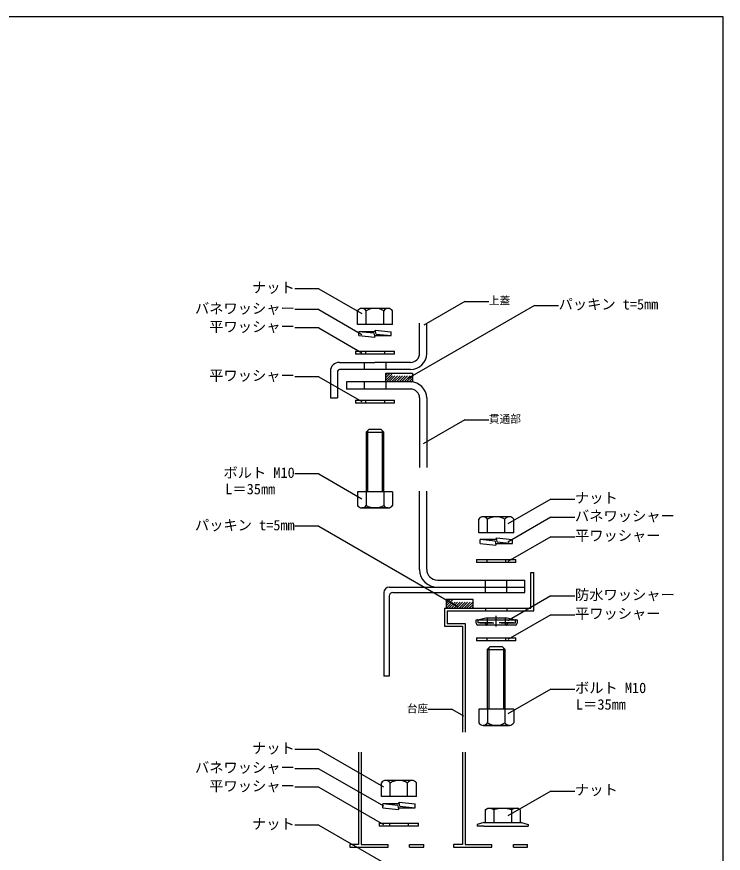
# Model space of a CAD drawing. Units: millimetres on the paper, enlarged 10 times, with parts at other scales. Extents: x -10475 to 9199, y -10092 to 10143.
# Drawn here: x -3002 to -2012, y -8506 to -7332 of the extents above; entities that cross this region are included whole.
import ezdxf
from ezdxf.enums import TextEntityAlignment as Align

# ---------------------------------------------------------------- set-up
doc = ezdxf.new("R2010")
doc.units = ezdxf.units.MM
doc.header["$LTSCALE"] = 10
for name, pattern in [('CHAIN1', [8, 5, -1, 1, -1]), ('DASHED1', [1.8, 1.2, -0.6]), ('DASHED2', [3, 2, -1])]:
    doc.linetypes.add(name, pattern=pattern)
for name, color, linetype in [('0-F_図面枠', 7, 'Continuous'), ('F-0_FRP', 4, 'Continuous'), ('F-1_SUS', 7, 'Continuous'), ('F-2_金物', 7, 'Continuous'), ('F-3', 7, 'Continuous'), ('F-8_FRP部位名', 2, 'Continuous'), ('F-9_SUS部位名', 2, 'Continuous'), ('F-A_金物品名', 3, 'Continuous')]:
    doc.layers.add(name, color=color, linetype=linetype)
doc.styles.add('ＭＳ ゴシック', font='')
doc.styles.get('ＭＳ ゴシック').set_extended_font_data('MS Gothic')

msp = doc.modelspace()

# ---------------------------------------------------------------- linework, layer by layer
at = {"layer": '0-F_図面枠'}
for p, q in [((-2011.52, -7331.97), (-6011.52, -7331.97)), ((-2011.52, -10091.97), (-2011.52, -7331.97))]:
    msp.add_line(p, q, dxfattribs=at)
at = {"layer": 'F-0_FRP'}
for p, q in [((-2437.37, -7804.6), (-2437.37, -7762.1)), ((-2427.37, -7804.6), (-2427.37, -7762.1)), ((-2549.87, -7817.1), (-2499.87, -7817.1)), ((-2514.87, -7817.1), (-2514.87, -7827.1)), ((-2449.87, -7817.1), (-2499.87, -7817.1)), ((-2484.87, -7817.1), (-2484.87, -7827.1)), ((-2552.37, -7829.6), (-2552.37, -7867.1)), ((-2449.87, -7827.1), (-2549.87, -7827.1)), ((-2539.87, -7844.6), (-2539.87, -7854.6)), ((-2449.87, -7844.6), (-2539.87, -7844.6)), ((-2499.87, -7854.6), (-2539.87, -7854.6)), ((-2514.87, -7844.6), (-2514.87, -7854.6)), ((-2449.87, -7854.6), (-2499.87, -7854.6)), ((-2484.87, -7844.6), (-2484.87, -7854.6)), ((-2437.37, -7867.1), (-2437.37, -7964.6)), ((-2427.37, -7867.1), (-2427.37, -7964.6)), ((-2437.37, -8107.71), (-2437.37, -7997.71)), ((-2427.37, -8107.71), (-2427.37, -7997.71)), ((-2344.87, -8140.21), (-2344.87, -8122.71)), ((-2314.87, -8140.21), (-2314.87, -8122.71)), ((-2289.87, -8140.21), (-2289.87, -8122.71)), ((-2479.87, -8132.71), (-2412.37, -8132.71)), ((-2412.37, -8132.71), (-2289.87, -8132.71)), ((-2487.37, -8140.21), (-2487.37, -8257.71)), ((-2479.87, -8145.21), (-2479.87, -8257.71)), ((-2474.87, -8140.21), (-2289.87, -8140.21)), ((-2344.87, -8140.21), (-2314.87, -8140.21)), ((-2314.87, -8140.21), (-2289.87, -8140.21)), ((-2479.87, -8257.71), (-2487.37, -8257.71))]:
    msp.add_line(p, q, dxfattribs=at)
at = {"layer": 'F-0_FRP', "linetype": 'DASHED1'}
for p, q in [((-2484.87, -7842.04), (-2474.93, -7832.1)), ((-2484.87, -7838.5), (-2478.46, -7832.1)), ((-2484.87, -7834.97), (-2482, -7832.1)), ((-2484.87, -7842.04), (-2474.93, -7832.1)), ((-2484.87, -7838.5), (-2478.46, -7832.1)), ((-2484.87, -7834.97), (-2482, -7832.1)), ((-2483.89, -7844.6), (-2471.39, -7832.1)), ((-2483.89, -7844.6), (-2471.39, -7832.1)), ((-2480.36, -7844.6), (-2467.86, -7832.1)), ((-2480.36, -7844.6), (-2467.86, -7832.1)), ((-2476.82, -7844.6), (-2464.32, -7832.1)), ((-2476.82, -7844.6), (-2464.32, -7832.1)), ((-2473.28, -7844.6), (-2460.78, -7832.1)), ((-2473.28, -7844.6), (-2460.78, -7832.1)), ((-2469.75, -7844.6), (-2457.25, -7832.1)), ((-2469.75, -7844.6), (-2457.25, -7832.1)), ((-2466.21, -7844.6), (-2453.71, -7832.1)), ((-2466.21, -7844.6), (-2453.71, -7832.1)), ((-2462.68, -7844.6), (-2450.18, -7832.1)), ((-2462.68, -7844.6), (-2450.18, -7832.1)), ((-2459.14, -7844.6), (-2447.37, -7832.82)), ((-2459.14, -7844.6), (-2447.37, -7832.82)), ((-2455.61, -7844.6), (-2447.37, -7836.36)), ((-2455.61, -7844.6), (-2447.37, -7836.36)), ((-2452.07, -7844.6), (-2447.37, -7839.89)), ((-2452.07, -7844.6), (-2447.37, -7839.89)), ((-2448.54, -7844.6), (-2447.37, -7843.43)), ((-2448.54, -7844.6), (-2447.37, -7843.43))]:
    msp.add_line(p, q, dxfattribs=at)
at = {"layer": 'F-0_FRP'}
for points in [[(-2562.37, -7829.6), (-2562.37, -7867.1), (-2552.37, -7867.1)], [(-2412.37, -8122.71), (-2292.83, -8122.71), (-2289.87, -8122.71)]]:
    msp.add_lwpolyline(points, dxfattribs=at)
msp.add_lwpolyline([(-2447.37, -7844.6), (-2484.87, -7844.6), (-2484.87, -7832.1), (-2447.37, -7832.1)], close=True, dxfattribs=at)
msp.add_lwpolyline([(-2447.37, -7844.6), (-2484.87, -7844.6), (-2484.87, -7832.1), (-2447.37, -7832.1)], close=True, dxfattribs=at)
for centre, radius, start, end in [((-2449.87, -7804.6), 12.5, 270, 0), ((-2449.87, -7804.6), 22.5, 270, 0), ((-2549.87, -7829.6), 12.5, 90, 180), ((-2549.87, -7829.6), 2.5, 90, 180), ((-2449.87, -7867.1), 22.5, 0, 90), ((-2449.87, -7867.1), 12.5, 0, 90), ((-2412.37, -8107.71), 25, 180, 270), ((-2412.37, -8107.71), 15, 180, 270), ((-2479.87, -8140.21), 7.5, 90, 180), ((-2474.87, -8145.21), 5, 90, 180), ((-2474.87, -8145.21), 5, 90, 180)]:
    msp.add_arc(centre, radius, start, end, dxfattribs=at)
at = {"layer": 'F-1_SUS'}
for p, q in [((-2281.12, -8112.21), (-2277.37, -8112.21)), ((-2281.12, -8162.21), (-2281.12, -8112.21)), ((-2402.37, -8162.21), (-2281.12, -8162.21)), ((-2402.37, -8162.21), (-2402.37, -8187.21)), ((-2398.62, -8165.96), (-2344.87, -8165.96)), ((-2398.62, -8165.96), (-2398.62, -8183.46)), ((-2344.87, -8162.21), (-2344.87, -8165.96)), ((-2344.87, -8165.96), (-2314.87, -8165.96)), ((-2314.87, -8162.21), (-2314.87, -8165.96)), ((-2398.62, -8183.46), (-2373.62, -8183.46)), ((-2373.62, -8183.46), (-2373.62, -8336.23)), ((-2402.37, -8187.21), (-2377.37, -8187.21)), ((-2377.37, -8187.21), (-2377.37, -8336.23)), ((-2522.87, -8364.38), (-2522.87, -8493.93)), ((-2377.37, -8364.38), (-2377.37, -8493.93)), ((-2373.62, -8364.38), (-2373.62, -8493.93)), ((-2377.37, -8497.68), (-2335.87, -8497.68)), ((-2373.62, -8493.93), (-2335.87, -8493.93)), ((-2335.87, -8497.68), (-2335.87, -8493.93)), ((-2305.87, -8493.93), (-2285.87, -8493.93)), ((-2305.87, -8497.68), (-2305.87, -8493.93)), ((-2305.87, -8497.68), (-2285.87, -8497.68)), ((-2285.87, -8497.68), (-2285.87, -8493.93))]:
    msp.add_line(p, q, dxfattribs=at)
at = {"layer": 'F-1_SUS', "color": 4, "linetype": 'DASHED1'}
for p, q in [((-2399.87, -8151.8), (-2397.78, -8149.71)), ((-2399.87, -8155.34), (-2394.24, -8149.71)), ((-2399.87, -8158.88), (-2390.7, -8149.71)), ((-2399.67, -8162.21), (-2387.17, -8149.71)), ((-2396.13, -8162.21), (-2383.63, -8149.71)), ((-2392.6, -8162.21), (-2380.1, -8149.71)), ((-2389.06, -8162.21), (-2376.56, -8149.71)), ((-2385.53, -8162.21), (-2373.03, -8149.71)), ((-2381.99, -8162.21), (-2369.49, -8149.71)), ((-2378.46, -8162.21), (-2365.96, -8149.71)), ((-2374.92, -8162.21), (-2362.42, -8149.71)), ((-2371.38, -8162.21), (-2362.37, -8153.2)), ((-2367.85, -8162.21), (-2362.37, -8156.73)), ((-2364.31, -8162.21), (-2362.37, -8160.27))]:
    msp.add_line(p, q, dxfattribs=at)
at = {"layer": 'F-1_SUS', "color": 4}
for p, q in [((-2399.87, -8149.71), (-2399.87, -8162.21)), ((-2362.37, -8149.71), (-2399.87, -8149.71)), ((-2399.87, -8149.71), (-2399.87, -8162.21)), ((-2362.37, -8149.71), (-2399.87, -8149.71)), ((-2397.41, -8154.71), (-2397.37, -8154.71)), ((-2397.41, -8154.71), (-2397.37, -8154.71)), ((-2362.37, -8162.21), (-2362.37, -8149.71)), ((-2362.37, -8162.21), (-2362.37, -8149.71)), ((-2399.87, -8162.21), (-2362.37, -8162.21)), ((-2399.87, -8162.21), (-2362.37, -8162.21))]:
    msp.add_line(p, q, dxfattribs=at)
at = {"layer": 'F-1_SUS'}
for points in [[(-2314.87, -8165.96), (-2277.37, -8165.96), (-2277.37, -8112.21)], [(-2519.12, -8364.38), (-2519.12, -8493.93), (-2481.37, -8493.93)], [(-2522.87, -8497.68), (-2481.37, -8497.68), (-2481.37, -8493.93)], [(-2451.37, -8497.68), (-2451.37, -8493.93), (-2431.37, -8493.93)], [(-2451.37, -8497.68), (-2431.37, -8497.68), (-2431.37, -8493.93)]]:
    msp.add_lwpolyline(points, dxfattribs=at)
at = {"layer": 'F-2_金物'}
for p, q in [((-2524.41, -7763.8), (-2524.41, -7744.84)), ((-2481.47, -7741.3), (-2518.27, -7741.3)), ((-2512.14, -7763.8), (-2512.14, -7744.84)), ((-2487.6, -7763.8), (-2487.6, -7744.84)), ((-2475.33, -7763.8), (-2475.33, -7744.84)), ((-2475.33, -7763.8), (-2524.41, -7763.8)), ((-2500.47, -7763.8), (-2522.21, -7763.8)), ((-2476.21, -7763.8), (-2495.1, -7763.8)), ((-2527.37, -7801.37), (-2472.37, -7801.37)), ((-2527.37, -7801.37), (-2527.37, -7805.37)), ((-2472.37, -7805.37), (-2527.37, -7805.37)), ((-2512.99, -7801.37), (-2512.99, -7805.37)), ((-2486.74, -7801.37), (-2486.74, -7805.37)), ((-2472.37, -7805.37), (-2472.37, -7801.37)), ((-2527.37, -7870.35), (-2527.37, -7874.35)), ((-2527.37, -7870.35), (-2472.37, -7870.35)), ((-2472.37, -7874.35), (-2527.37, -7874.35)), ((-2512.99, -7870.35), (-2512.99, -7874.35)), ((-2486.74, -7870.35), (-2486.74, -7874.35)), ((-2472.37, -7874.35), (-2472.37, -7870.35)), ((-2354.41, -8056.23), (-2354.41, -8037.27)), ((-2311.47, -8033.73), (-2348.27, -8033.73)), ((-2342.14, -8056.23), (-2342.14, -8037.27)), ((-2317.6, -8056.23), (-2317.6, -8037.27)), ((-2305.33, -8056.23), (-2305.33, -8037.27)), ((-2305.33, -8056.23), (-2354.41, -8056.23)), ((-2330.47, -8056.23), (-2352.21, -8056.23)), ((-2306.21, -8056.23), (-2325.1, -8056.23)), ((-2357.37, -8093.8), (-2357.37, -8097.8)), ((-2357.37, -8093.8), (-2302.37, -8093.8)), ((-2302.37, -8097.8), (-2357.37, -8097.8)), ((-2342.99, -8093.8), (-2342.99, -8097.8)), ((-2316.74, -8093.8), (-2316.74, -8097.8)), ((-2302.37, -8097.8), (-2302.37, -8093.8)), ((-2303.06, -8185.82), (-2355.56, -8185.82)), ((-2357.37, -8203.83), (-2302.37, -8203.83)), ((-2357.37, -8203.83), (-2357.37, -8207.83)), ((-2342.99, -8203.83), (-2342.99, -8207.83)), ((-2316.74, -8203.83), (-2316.74, -8207.83)), ((-2302.37, -8207.83), (-2302.37, -8203.83)), ((-2302.37, -8207.83), (-2357.37, -8207.83)), ((-2338.62, -8216.57), (-2342.37, -8220.32)), ((-2321.12, -8216.57), (-2338.62, -8216.57)), ((-2317.37, -8220.32), (-2321.12, -8216.57)), ((-2342.37, -8220.32), (-2342.37, -8304.07)), ((-2342.37, -8220.32), (-2317.37, -8220.32)), ((-2317.37, -8304.07), (-2317.37, -8220.32)), ((-2354.41, -8304.07), (-2354.41, -8323.02)), ((-2305.33, -8304.07), (-2354.41, -8304.07)), ((-2342.14, -8304.07), (-2342.14, -8323.02)), ((-2317.6, -8304.07), (-2317.6, -8323.02)), ((-2305.33, -8304.07), (-2305.33, -8323.02)), ((-2447.97, -8403.96), (-2484.78, -8403.96)), ((-2490.91, -8426.46), (-2490.91, -8407.5)), ((-2478.64, -8426.46), (-2478.64, -8407.5)), ((-2454.11, -8426.46), (-2454.11, -8407.5)), ((-2441.84, -8426.46), (-2441.84, -8407.5)), ((-2441.84, -8426.46), (-2490.91, -8426.46)), ((-2466.98, -8426.46), (-2488.71, -8426.46)), ((-2442.71, -8426.46), (-2461.6, -8426.46)), ((-2345.41, -8445.29), (-2341.49, -8443.03)), ((-2345.41, -8445.29), (-2345.41, -8463.03)), ((-2341.49, -8443.03), (-2300.24, -8443.03)), ((-2333.14, -8445.29), (-2333.14, -8463.03)), ((-2308.6, -8445.29), (-2308.6, -8463.03)), ((-2296.33, -8445.29), (-2300.24, -8443.03)), ((-2296.33, -8445.29), (-2296.33, -8463.03)), ((-2493.87, -8464.03), (-2438.87, -8464.03)), ((-2493.87, -8464.03), (-2493.87, -8468.03)), ((-2479.5, -8464.03), (-2479.5, -8468.03)), ((-2453.25, -8464.03), (-2453.25, -8468.03)), ((-2438.87, -8468.03), (-2438.87, -8464.03)), ((-2347.12, -8463.03), (-2356.78, -8465.53)), ((-2356.78, -8465.53), (-2356.78, -8468.03)), ((-2347.12, -8463.03), (-2294.62, -8463.03)), ((-2347.12, -8463.03), (-2294.62, -8463.03)), ((-2347.12, -8463.03), (-2294.62, -8463.03)), ((-2294.62, -8463.03), (-2284.96, -8465.53)), ((-2284.96, -8465.53), (-2284.96, -8468.03)), ((-2438.87, -8468.03), (-2493.87, -8468.03)), ((-2347.12, -8468.03), (-2356.78, -8468.03)), ((-2347.12, -8468.03), (-2294.62, -8468.03)), ((-2294.62, -8468.03), (-2284.96, -8468.03))]:
    msp.add_line(p, q, dxfattribs=at)
at = {"layer": 'F-2_金物', "color": 4}
for p, q in [((-2355.56, -8178.32), (-2344.31, -8175.82)), ((-2316.69, -8185.82), (-2316.69, -8175.82)), ((-2340.37, -8218.32), (-2340.37, -8304.07)), ((-2319.37, -8304.07), (-2319.37, -8218.32))]:
    msp.add_line(p, q, dxfattribs=at)
at = {"layer": 'F-2_金物', "color": 4, "linetype": 'DASHED2'}
for p, q in [((-2355.56, -8178.32), (-2355.56, -8179.57)), ((-2344.31, -8184.57), (-2344.31, -8183.32)), ((-2341.94, -8185.82), (-2341.94, -8175.82)), ((-2314.31, -8183.32), (-2303.06, -8182.07)), ((-2314.31, -8184.57), (-2314.31, -8183.32)), ((-2303.06, -8179.57), (-2303.06, -8178.32))]:
    msp.add_line(p, q, dxfattribs=at)
at = {"layer": 'F-2_金物', "linetype": 'DASHED2'}
for p, q in [((-2355.56, -8179.57), (-2355.56, -8183.32)), ((-2303.06, -8183.32), (-2355.56, -8183.32)), ((-2303.06, -8183.32), (-2303.06, -8179.57)), ((-2344.31, -8185.82), (-2344.31, -8184.57)), ((-2314.31, -8185.82), (-2314.31, -8184.57))]:
    msp.add_line(p, q, dxfattribs=at)
at = {"layer": 'F-2_金物', "color": 2, "linetype": 'CHAIN1'}
msp.add_line((-2329.87, -8187.97), (-2329.87, -8172.88), dxfattribs=at)
at = {"layer": 'F-2_金物'}
for points in [[(-2358.06, -8183.32), (-2358.06, -8178.32), (-2300.56, -8178.32), (-2300.56, -8183.32)], [(-2348.27, -8326.57), (-2311.47, -8326.57), (-2348.27, -8326.57)]]:
    msp.add_lwpolyline(points, dxfattribs=at)
at = {"layer": 'F-2_金物', "color": 4, "linetype": 'DASHED2'}
msp.add_lwpolyline([(-2344.31, -8183.32), (-2355.56, -8182.07), (-2303.06, -8182.07)], dxfattribs=at)
at = {"layer": 'F-2_金物', "color": 4}
msp.add_lwpolyline([(-2344.31, -8175.82), (-2314.31, -8175.82), (-2303.06, -8178.32)], dxfattribs=at)
at = {"layer": 'F-2_金物'}
for centre, radius, start, end in [((-2518.27, -7748.38), 7.08, 29.99985, 149.99985), ((-2499.87, -7764.32), 23.02, 57.79585, 122.2043), ((-2481.47, -7748.38), 7.08, 29.99985, 149.99985), ((-2348.27, -8040.81), 7.08, 29.99985, 149.99985), ((-2329.87, -8056.75), 23.02, 57.79585, 122.2043), ((-2311.47, -8040.81), 7.08, 29.99985, 149.99985), ((-2355.56, -8183.32), 2.5, 180, 270), ((-2303.06, -8183.32), 2.5, 270, 0), ((-2348.27, -8319.48), 7.08, 210.00015, 330.00015), ((-2329.87, -8303.54), 23.02, 237.7957, 302.20415), ((-2311.47, -8319.48), 7.08, 210.00015, 330.00015), ((-2484.78, -8411.04), 7.08, 29.99985, 149.99985), ((-2466.37, -8426.98), 23.02, 57.79585, 122.2043), ((-2447.97, -8411.04), 7.08, 29.99985, 149.99985), ((-2339.27, -8453.99), 10.64, 54.793, 125.207), ((-2320.87, -8482.99), 39.64, 71.971, 108.029), ((-2302.47, -8453.99), 10.64, 54.793, 125.207)]:
    msp.add_arc(centre, radius, start, end, dxfattribs=at)
at = {"layer": 'F-2_金物', "linetype": 'DASHED2'}
for centre, start, end in [((-2356.81, -8179.57), 0, 90), ((-2345.56, -8184.57), 0, 90), ((-2313.06, -8184.57), 90, 180), ((-2301.81, -8179.57), 90, 180)]:
    msp.add_arc(centre, 1.25, start, end, dxfattribs=at)
at = {"layer": 'F-2_金物', "color": 4, "linetype": 'DASHED2'}
for centre, start, end in [((-2343.06, -8184.57), 180, 270), ((-2315.56, -8184.57), 270, 0)]:
    msp.add_arc(centre, 1.25, start, end, dxfattribs=at)
at = {"layer": 'F-3'}
for p, q in [((-2499.46, -7771.74), (-2477.24, -7774.07)), ((-2498.37, -7777.38), (-2499.46, -7771.74)), ((-2522.49, -7779.6), (-2522.49, -7774.07)), ((-2501.36, -7776.29), (-2522.49, -7774.07)), ((-2499.01, -7774.07), (-2522.49, -7774.07)), ((-2522.49, -7779.6), (-2500.28, -7781.94)), ((-2501.36, -7776.29), (-2500.28, -7781.94)), ((-2500.73, -7779.6), (-2477.24, -7779.6)), ((-2498.37, -7777.38), (-2477.24, -7779.6)), ((-2477.24, -7779.6), (-2477.24, -7774.07)), ((-2487.37, -7915.12), (-2491.12, -7911.37)), ((-2512.37, -7915.12), (-2512.37, -7998.87)), ((-2512.37, -7915.12), (-2487.37, -7915.12)), ((-2487.37, -7998.87), (-2487.37, -7915.12)), ((-2475.33, -7998.87), (-2524.41, -7998.87)), ((-2524.41, -7998.87), (-2524.41, -8017.83)), ((-2512.14, -7998.87), (-2512.14, -8017.83)), ((-2487.6, -7998.87), (-2487.6, -8017.83)), ((-2475.33, -7998.87), (-2475.33, -8017.83)), ((-2352.49, -8071.22), (-2352.49, -8065.69)), ((-2331.36, -8067.91), (-2352.49, -8065.69)), ((-2329.01, -8065.69), (-2352.49, -8065.69)), ((-2329.46, -8063.36), (-2307.24, -8065.69)), ((-2328.37, -8069), (-2329.46, -8063.36)), ((-2307.24, -8071.22), (-2307.24, -8065.69)), ((-2352.49, -8071.22), (-2330.28, -8073.56)), ((-2331.36, -8067.91), (-2330.28, -8073.56)), ((-2330.73, -8071.22), (-2307.24, -8071.22)), ((-2328.37, -8069), (-2307.24, -8071.22)), ((-2489, -8442.33), (-2489, -8436.8)), ((-2467.87, -8439.02), (-2489, -8436.8)), ((-2465.51, -8436.8), (-2489, -8436.8)), ((-2467.87, -8439.02), (-2466.79, -8444.67)), ((-2465.96, -8434.47), (-2443.75, -8436.8)), ((-2464.88, -8440.11), (-2465.96, -8434.47)), ((-2464.88, -8440.11), (-2443.75, -8442.33)), ((-2443.75, -8442.33), (-2443.75, -8436.8)), ((-2489, -8442.33), (-2466.79, -8444.67)), ((-2467.23, -8442.33), (-2443.75, -8442.33)), ((-2535.37, -8493.93), (-2535.37, -8497.68)), ((-2522.87, -8493.93), (-2535.37, -8493.93)), ((-2535.37, -8497.68), (-2522.87, -8497.68)), ((-2389.87, -8493.93), (-2389.87, -8497.68)), ((-2377.37, -8493.93), (-2389.87, -8493.93)), ((-2389.87, -8497.68), (-2377.37, -8497.68))]:
    msp.add_line(p, q, dxfattribs=at)
at = {"layer": 'F-3', "color": 4}
for p, q in [((-2510.37, -7913.12), (-2510.37, -7998.87)), ((-2489.37, -7998.87), (-2489.37, -7913.12))]:
    msp.add_line(p, q, dxfattribs=at)
at = {"layer": 'F-3', "color": 3}
for q in [(-2612.33, -7973.63), (-2518.14, -8008.49)]:
    msp.add_line((-2578.51, -7973.63), q, dxfattribs=at)
at = {"layer": 'F-3'}
for points in [[(-2491.12, -7911.37), (-2508.62, -7911.37), (-2512.37, -7915.12)], [(-2481.47, -8021.37), (-2518.27, -8021.37), (-2481.47, -8021.37)]]:
    msp.add_lwpolyline(points, dxfattribs=at)
for centre, radius, start, end in [((-2518.27, -8014.28), 7.08, 210.00015, 330.00015), ((-2499.87, -7998.35), 23.02, 237.7957, 302.20415), ((-2481.47, -8014.28), 7.08, 210.00015, 330.00015)]:
    msp.add_arc(centre, radius, start, end, dxfattribs=at)
at = {"layer": 'F-8_FRP部位名', "color": 3}
for q in [(-2453.85, -7839.79), (-2242.4, -7737.23)]:
    msp.add_line((-2276.23, -7737.23), q, dxfattribs=at)
at = {"layer": 'F-8_FRP部位名'}
for p, q in [((-2374.03, -7731.55), (-2431.61, -7764.79)), ((-2374.03, -7731.55), (-2340.21, -7731.55)), ((-2374.03, -7897.88), (-2432.5, -7931.64)), ((-2374.03, -7897.88), (-2340.21, -7897.88))]:
    msp.add_line(p, q, dxfattribs=at)
at = {"layer": 'F-9_SUS部位名', "color": 3}
for q in [(-2612.33, -8047.24), (-2384.44, -8159.28)]:
    msp.add_line((-2578.51, -8047.24), q, dxfattribs=at)
at = {"layer": 'F-9_SUS部位名'}
for q in [(-2425.21, -8304.25), (-2375.61, -8313.36)]:
    msp.add_line((-2391.39, -8304.25), q, dxfattribs=at)
at = {"layer": 'F-A_金物品名'}
for p, q in [((-2578.51, -7713.86), (-2612.33, -7713.86)), ((-2578.51, -7713.86), (-2518.14, -7748.72)), ((-2578.51, -7743.11), (-2612.33, -7743.11)), ((-2578.51, -7743.11), (-2518.14, -7777.96)), ((-2578.51, -7768.78), (-2612.33, -7768.78)), ((-2578.51, -7768.78), (-2518.14, -7803.63)), ((-2578.51, -7837.32), (-2612.33, -7837.32)), ((-2578.51, -7837.32), (-2518.14, -7872.18)), ((-2253.24, -8009), (-2313.62, -8043.86)), ((-2253.24, -8009), (-2219.42, -8009)), ((-2253.24, -8034.44), (-2313.62, -8069.29)), ((-2253.24, -8034.44), (-2219.42, -8034.44)), ((-2253.24, -8061.94), (-2313.62, -8096.8)), ((-2253.24, -8061.94), (-2219.42, -8061.94)), ((-2253.24, -8145.01), (-2313.62, -8179.86)), ((-2253.24, -8145.01), (-2219.42, -8145.01)), ((-2253.24, -8171.34), (-2313.62, -8206.19)), ((-2253.24, -8171.34), (-2219.42, -8171.34)), ((-2253.24, -8275.7), (-2313.62, -8310.55)), ((-2253.24, -8275.7), (-2219.42, -8275.7)), ((-2578.51, -8360.42), (-2612.33, -8360.42)), ((-2578.51, -8360.42), (-2488.01, -8412.68)), ((-2578.51, -8387.48), (-2612.33, -8387.48)), ((-2578.51, -8387.48), (-2488.01, -8439.74)), ((-2578.51, -8413.43), (-2612.33, -8413.43)), ((-2578.51, -8413.43), (-2488.01, -8465.68)), ((-2253.24, -8418.84), (-2313.62, -8453.69)), ((-2253.24, -8418.84), (-2219.42, -8418.84)), ((-2578.51, -8466.73), (-2612.33, -8466.73)), ((-2578.51, -8466.73), (-2488.01, -8518.98))]:
    msp.add_line(p, q, dxfattribs=at)

# ---------------------------------------------------------------- texts
at = {"layer": 'F-3', "style": 'ＭＳ ゴシック'}
for s, p in [('ボルト M10', (-2712.33, -7983.63)), ('L＝35mm', (-2709.71, -8006.63))]:
    msp.add_text(s, height=14.66, dxfattribs=at).set_placement(p, align=Align.BOTTOM_LEFT)
at = {"layer": 'F-8_FRP部位名', "style": 'ＭＳ ゴシック'}
for s, p in [('上蓋', (-2340.21, -7739.05)), ('貫通部', (-2340.21, -7905.38))]:
    msp.add_text(s, height=11, dxfattribs=at).set_placement(p, align=Align.BOTTOM_LEFT)
at = {"layer": 'F-8_FRP部位名', "color": 7, "style": 'ＭＳ ゴシック'}
msp.add_text('パッキン t=5mm', height=14.66, dxfattribs=at).set_placement((-2242.4, -7747.23), align=Align.BOTTOM_LEFT)
at = {"layer": 'F-9_SUS部位名', "color": 7, "style": 'ＭＳ ゴシック'}
msp.add_text('パッキン t=5mm', height=14.66, dxfattribs=at).set_placement((-2752.33, -8057.24), align=Align.BOTTOM_LEFT)
at = {"layer": 'F-9_SUS部位名', "style": 'ＭＳ ゴシック'}
msp.add_text('台座', height=11, dxfattribs=at).set_placement((-2455.21, -8311.75), align=Align.BOTTOM_LEFT)
at = {"layer": 'F-A_金物品名', "color": 7, "style": 'ＭＳ ゴシック'}
for s, p in [('ナット', (-2672.33, -7723.86)), ('バネワッシャー', (-2752.33, -7753.11)), ('平ワッシャー', (-2732.33, -7778.78)), ('平ワッシャー', (-2732.33, -7847.32)), ('ナット', (-2219.42, -8019)), ('バネワッシャー', (-2219.42, -8044.44)), ('平ワッシャー', (-2219.42, -8071.94)), ('防水ワッシャー', (-2219.42, -8155.01)), ('平ワッシャー', (-2219.42, -8181.34)), ('ボルト M10', (-2219.42, -8285.7)), ('L＝35mm', (-2217.92, -8308.9)), ('ナット', (-2672.33, -8370.42)), ('バネワッシャー', (-2752.33, -8397.48)), ('平ワッシャー', (-2732.33, -8423.43)), ('ナット', (-2219.42, -8428.84)), ('ナット', (-2672.33, -8476.73))]:
    msp.add_text(s, height=14.66, dxfattribs=at).set_placement(p, align=Align.BOTTOM_LEFT)

doc.saveas('drawing.dxf')
